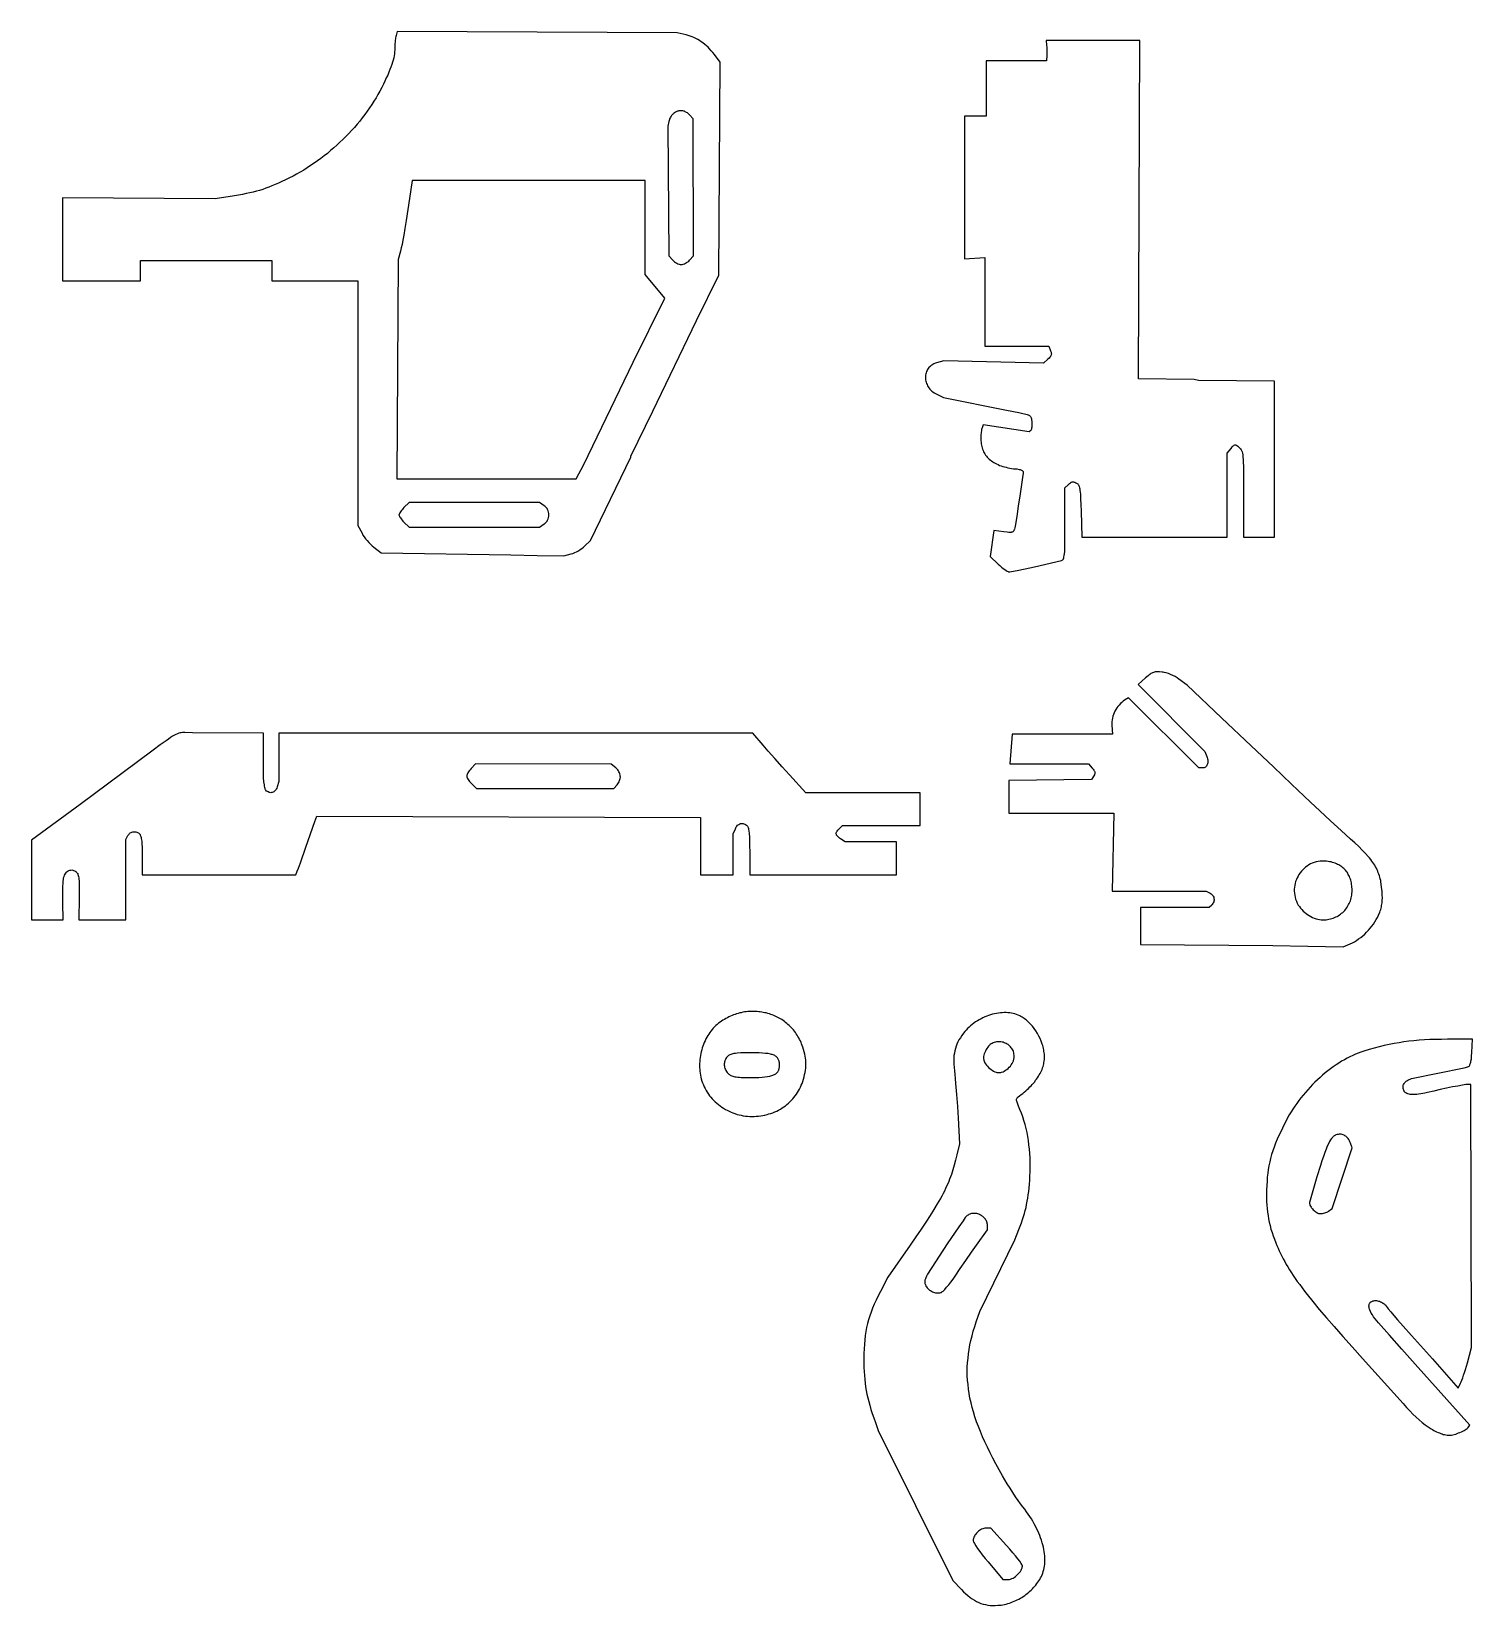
# Model space of a CAD drawing. Extents: x 0.6 to 47.7, y 5.3 to 47.
# Drawn here: x 36.36 to 46.74, y 32.26 to 43.59 of the extents above; entities that cross this region are included whole.
import ezdxf

# ---------------------------------------------------------------- set-up
doc = ezdxf.new("R2010")
doc.units = 0
doc.layers.add('LAYER_1', color=18, linetype='CONTINUOUS')

msp = doc.modelspace()

# ---------------------------------------------------------------- linework, layer by layer
at = {"layer": 'LAYER_1'}
for points in [[(40.006, 39.818), (40.196, 39.814), (40.251, 39.829), (40.263, 39.832), (40.276, 39.838), (40.289, 39.844), (40.302, 39.851), (40.315, 39.859), (40.327, 39.867), (40.338, 39.876), (40.347, 39.884), (40.388, 39.925), (40.68, 40.525), (40.68, 40.533), (40.837, 40.857), (41.153, 41.509), (41.312, 41.836), (41.322, 43.37), (41.281, 43.424), (41.27, 43.438), (41.259, 43.451), (41.247, 43.464), (41.236, 43.476), (41.224, 43.487), (41.212, 43.497), (41.199, 43.507), (41.187, 43.516), (41.174, 43.525), (41.161, 43.533), (41.148, 43.54), (41.134, 43.546), (41.121, 43.552), (41.107, 43.557), (41.093, 43.561), (41.079, 43.565), (41.012, 43.581), (38.997, 43.59), (38.989, 43.56), (38.987, 43.553), (38.986, 43.544), (38.983, 43.521), (38.981, 43.496), (38.981, 43.471), (38.98, 43.457), (38.979, 43.443), (38.977, 43.429), (38.975, 43.415), (38.972, 43.4), (38.968, 43.384), (38.964, 43.368), (38.958, 43.351), (38.952, 43.334), (38.945, 43.315), (38.937, 43.296), (38.929, 43.276), (38.919, 43.255), (38.909, 43.233), (38.898, 43.21), (38.886, 43.186), (38.873, 43.161), (38.859, 43.136), (38.845, 43.111), (38.83, 43.087), (38.814, 43.063), (38.798, 43.039), (38.781, 43.015), (38.764, 42.991), (38.746, 42.968), (38.728, 42.945), (38.709, 42.922), (38.689, 42.899), (38.669, 42.877), (38.649, 42.855), (38.628, 42.834), (38.607, 42.813), (38.585, 42.792), (38.563, 42.771), (38.541, 42.751), (38.518, 42.732), (38.495, 42.712), (38.471, 42.694), (38.447, 42.676), (38.423, 42.658), (38.399, 42.641), (38.374, 42.624), (38.349, 42.608), (38.324, 42.592), (38.299, 42.577), (38.273, 42.563), (38.248, 42.549), (38.222, 42.536), (38.194, 42.522), (38.167, 42.509), (38.142, 42.498), (38.118, 42.487), (38.095, 42.478), (38.073, 42.469), (38.051, 42.461), (38.029, 42.453), (38.007, 42.446), (37.984, 42.44), (37.961, 42.434), (37.937, 42.428), (37.911, 42.423), (37.884, 42.417), (37.856, 42.412), (37.825, 42.407), (37.688, 42.384), (36.587, 42.392), (36.587, 41.794), (37.149, 41.794), (37.149, 41.942), (38.094, 41.942), (38.094, 41.794), (38.715, 41.794), (38.715, 40.034), (38.744, 39.977), (38.751, 39.964), (38.76, 39.951), (38.77, 39.937), (38.781, 39.924), (38.793, 39.911), (38.804, 39.898), (38.816, 39.887), (38.828, 39.878), (38.882, 39.836), (39.815, 39.821)], [(43.401, 39.7), (43.408, 39.7), (43.421, 39.702), (43.462, 39.71), (43.519, 39.722), (43.586, 39.736), (43.78, 39.782), (43.784, 39.783), (43.787, 39.786), (43.791, 39.789), (43.794, 39.794), (43.796, 39.8), (43.798, 39.807), (43.8, 39.817), (43.801, 39.83), (43.803, 39.845), (43.803, 39.863), (43.805, 39.908), (43.805, 39.969), (43.805, 40.046), (43.805, 40.303), (43.829, 40.326), (43.838, 40.335), (43.846, 40.341), (43.85, 40.344), (43.853, 40.345), (43.857, 40.347), (43.86, 40.347), (43.864, 40.348), (43.867, 40.347), (43.871, 40.346), (43.875, 40.345), (43.884, 40.341), (43.894, 40.335), (43.897, 40.332), (43.9, 40.329), (43.903, 40.325), (43.905, 40.319), (43.907, 40.313), (43.909, 40.305), (43.911, 40.296), (43.913, 40.285), (43.914, 40.273), (43.916, 40.259), (43.918, 40.226), (43.92, 40.185), (43.921, 40.135), (43.926, 39.95), (44.973, 39.95), (44.973, 40.553), (45.001, 40.587), (45.01, 40.599), (45.017, 40.607), (45.021, 40.61), (45.024, 40.612), (45.027, 40.613), (45.029, 40.614), (45.032, 40.614), (45.035, 40.613), (45.038, 40.612), (45.042, 40.61), (45.05, 40.603), (45.06, 40.594), (45.065, 40.589), (45.07, 40.584), (45.074, 40.578), (45.077, 40.572), (45.08, 40.564), (45.083, 40.554), (45.085, 40.541), (45.086, 40.526), (45.088, 40.508), (45.089, 40.487), (45.09, 40.461), (45.09, 40.431), (45.091, 40.356), (45.091, 40.258), (45.091, 39.95), (45.313, 39.95), (45.313, 41.073), (44.766, 41.077), (44.736, 41.084), (44.335, 41.088), (44.345, 43.526), (43.67, 43.526), (43.673, 43.492), (43.674, 43.476), (43.675, 43.457), (43.675, 43.437), (43.674, 43.419), (43.673, 43.378), (43.237, 43.378), (43.238, 42.979), (43.082, 42.979), (43.081, 41.952), (43.229, 41.962), (43.229, 41.324), (43.688, 41.324), (43.701, 41.291), (43.705, 41.282), (43.706, 41.277), (43.706, 41.273), (43.707, 41.27), (43.707, 41.266), (43.706, 41.262), (43.705, 41.259), (43.704, 41.255), (43.702, 41.252), (43.7, 41.249), (43.697, 41.245), (43.691, 41.238), (43.682, 41.23), (43.65, 41.202), (42.932, 41.218), (42.881, 41.204), (42.872, 41.201), (42.862, 41.197), (42.854, 41.193), (42.846, 41.188), (42.839, 41.182), (42.832, 41.176), (42.826, 41.17), (42.821, 41.163), (42.816, 41.156), (42.812, 41.149), (42.808, 41.141), (42.805, 41.133), (42.803, 41.125), (42.802, 41.116), (42.801, 41.108), (42.8, 41.099), (42.801, 41.09), (42.802, 41.082), (42.803, 41.073), (42.806, 41.064), (42.808, 41.056), (42.812, 41.047), (42.816, 41.039), (42.821, 41.031), (42.826, 41.023), (42.832, 41.015), (42.839, 41.008), (42.846, 41.001), (42.854, 40.995), (42.863, 40.989), (42.872, 40.983), (42.882, 40.978), (42.93, 40.955), (43.384, 40.863), (43.473, 40.846), (43.502, 40.84), (43.513, 40.838), (43.523, 40.835), (43.532, 40.833), (43.539, 40.83), (43.545, 40.828), (43.55, 40.825), (43.554, 40.821), (43.558, 40.817), (43.56, 40.813), (43.562, 40.808), (43.563, 40.802), (43.565, 40.795), (43.566, 40.779), (43.567, 40.769), (43.567, 40.759), (43.567, 40.75), (43.566, 40.741), (43.565, 40.733), (43.563, 40.727), (43.561, 40.722), (43.56, 40.72), (43.559, 40.718), (43.547, 40.707), (43.215, 40.757), (43.208, 40.736), (43.206, 40.731), (43.205, 40.724), (43.203, 40.714), (43.202, 40.704), (43.2, 40.68), (43.2, 40.667), (43.2, 40.654), (43.2, 40.643), (43.201, 40.633), (43.202, 40.622), (43.204, 40.612), (43.206, 40.602), (43.208, 40.592), (43.212, 40.583), (43.215, 40.573), (43.219, 40.564), (43.224, 40.556), (43.229, 40.548), (43.234, 40.54), (43.24, 40.532), (43.246, 40.524), (43.253, 40.517), (43.26, 40.51), (43.268, 40.504), (43.276, 40.498), (43.285, 40.492), (43.294, 40.486), (43.303, 40.481), (43.313, 40.476), (43.323, 40.471), (43.334, 40.466), (43.345, 40.462), (43.357, 40.458), (43.369, 40.455), (43.381, 40.452), (43.394, 40.449), (43.408, 40.446), (43.421, 40.444), (43.435, 40.442), (43.458, 40.44), (43.476, 40.437), (43.483, 40.435), (43.488, 40.433), (43.493, 40.432), (43.497, 40.429), (43.5, 40.427), (43.502, 40.424), (43.503, 40.421), (43.504, 40.417), (43.504, 40.412), (43.504, 40.407), (43.502, 40.395), (43.482, 40.26), (43.468, 40.173), (43.458, 40.098), (43.452, 40.058), (43.45, 40.041), (43.447, 40.027), (43.444, 40.016), (43.441, 40.006), (43.44, 40.002), (43.438, 39.999), (43.436, 39.995), (43.434, 39.993), (43.431, 39.99), (43.429, 39.988), (43.426, 39.986), (43.423, 39.985), (43.42, 39.984), (43.417, 39.983), (43.409, 39.982), (43.4, 39.983), (43.389, 39.984), (43.364, 39.987), (43.294, 39.996), (43.266, 39.81), (43.325, 39.755), (43.337, 39.744), (43.349, 39.734), (43.361, 39.724), (43.372, 39.716), (43.382, 39.709), (43.39, 39.704), (43.396, 39.701), (43.399, 39.7)], [(41.042, 41.912), (41.049, 41.913), (41.057, 41.914), (41.065, 41.917), (41.073, 41.921), (41.081, 41.926), (41.089, 41.931), (41.096, 41.937), (41.102, 41.943), (41.13, 41.974), (41.128, 42.96), (41.101, 42.99), (41.097, 42.995), (41.092, 42.999), (41.087, 43.003), (41.081, 43.007), (41.076, 43.01), (41.071, 43.012), (41.065, 43.015), (41.06, 43.016), (41.054, 43.018), (41.049, 43.019), (41.043, 43.019), (41.038, 43.019), (41.032, 43.019), (41.026, 43.018), (41.021, 43.017), (41.016, 43.015), (41.01, 43.013), (41.005, 43.011), (41, 43.008), (40.995, 43.005), (40.99, 43.002), (40.986, 42.998), (40.981, 42.994), (40.977, 42.989), (40.973, 42.984), (40.969, 42.979), (40.966, 42.974), (40.962, 42.968), (40.959, 42.962), (40.957, 42.955), (40.955, 42.949), (40.953, 42.941), (40.945, 42.909), (40.953, 41.974), (40.981, 41.943), (40.988, 41.937), (40.995, 41.931), (41.002, 41.926), (41.011, 41.921), (41.019, 41.917), (41.027, 41.914), (41.035, 41.913)], [(39.64, 40.368), (40.287, 40.368), (40.34, 40.471), (40.697, 41.21), (40.924, 41.67), (40.783, 41.84), (40.783, 42.518), (39.105, 42.518), (39.086, 42.388), (39.062, 42.23), (39.053, 42.171), (39.046, 42.124), (39.039, 42.087), (39.033, 42.056), (39.027, 42.031), (39.021, 42.008), (39.005, 41.949), (38.994, 40.368)], [(39.553, 40.021), (40.023, 40.021), (40.056, 40.044), (40.063, 40.05), (40.07, 40.056), (40.076, 40.064), (40.08, 40.072), (40.084, 40.081), (40.087, 40.09), (40.088, 40.099), (40.089, 40.109), (40.088, 40.119), (40.087, 40.129), (40.084, 40.138), (40.08, 40.147), (40.076, 40.155), (40.07, 40.162), (40.063, 40.169), (40.056, 40.175), (40.023, 40.198), (39.083, 40.198), (39.046, 40.162), (39.039, 40.154), (39.032, 40.146), (39.026, 40.139), (39.021, 40.131), (39.016, 40.125), (39.013, 40.119), (39.011, 40.113), (39.01, 40.111), (39.01, 40.109), (39.011, 40.105), (39.013, 40.1), (39.016, 40.094), (39.021, 40.087), (39.026, 40.08), (39.032, 40.072), (39.039, 40.065), (39.046, 40.057), (39.083, 40.021)], [(45.554, 37.004), (45.808, 37), (45.859, 37.021), (45.874, 37.028), (45.889, 37.036), (45.904, 37.045), (45.919, 37.056), (45.934, 37.067), (45.949, 37.079), (45.963, 37.091), (45.977, 37.105), (45.99, 37.119), (46.003, 37.133), (46.015, 37.148), (46.026, 37.163), (46.036, 37.179), (46.046, 37.195), (46.054, 37.21), (46.062, 37.226), (46.071, 37.248), (46.074, 37.259), (46.078, 37.269), (46.081, 37.278), (46.083, 37.288), (46.085, 37.297), (46.087, 37.307), (46.088, 37.317), (46.089, 37.327), (46.089, 37.338), (46.09, 37.349), (46.089, 37.373), (46.088, 37.4), (46.085, 37.427), (46.082, 37.453), (46.08, 37.465), (46.078, 37.477), (46.075, 37.488), (46.072, 37.5), (46.069, 37.511), (46.065, 37.522), (46.061, 37.533), (46.057, 37.544), (46.052, 37.554), (46.047, 37.565), (46.041, 37.575), (46.035, 37.586), (46.028, 37.596), (46.021, 37.607), (46.014, 37.617), (46.006, 37.628), (45.997, 37.639), (45.988, 37.65), (45.968, 37.672), (45.945, 37.696), (45.92, 37.721), (45.892, 37.747), (45.861, 37.775), (45.793, 37.837), (45.716, 37.907), (45.64, 37.978), (45.574, 38.041), (45.437, 38.171), (45.307, 38.294), (45.145, 38.447), (44.933, 38.648), (44.685, 38.884), (44.626, 38.927), (44.612, 38.936), (44.598, 38.945), (44.582, 38.953), (44.566, 38.96), (44.55, 38.966), (44.534, 38.971), (44.519, 38.975), (44.512, 38.976), (44.504, 38.977), (44.485, 38.979), (44.477, 38.979), (44.469, 38.979), (44.462, 38.979), (44.455, 38.978), (44.449, 38.977), (44.443, 38.975), (44.436, 38.972), (44.43, 38.969), (44.424, 38.966), (44.417, 38.961), (44.41, 38.956), (44.403, 38.95), (44.386, 38.936), (44.331, 38.888), (44.813, 38.405), (44.826, 38.37), (44.829, 38.362), (44.831, 38.353), (44.833, 38.346), (44.833, 38.338), (44.833, 38.331), (44.833, 38.324), (44.832, 38.317), (44.83, 38.311), (44.827, 38.306), (44.824, 38.301), (44.821, 38.297), (44.817, 38.293), (44.812, 38.291), (44.807, 38.288), (44.801, 38.287), (44.795, 38.287), (44.769, 38.287), (44.263, 38.792), (44.234, 38.774), (44.224, 38.767), (44.214, 38.759), (44.204, 38.75), (44.195, 38.74), (44.186, 38.73), (44.179, 38.719), (44.172, 38.708), (44.165, 38.696), (44.159, 38.684), (44.154, 38.671), (44.15, 38.659), (44.147, 38.646), (44.145, 38.633), (44.143, 38.62), (44.143, 38.607), (44.143, 38.594), (44.148, 38.53), (43.424, 38.53), (43.409, 38.316), (43.974, 38.316), (44.001, 38.286), (44.008, 38.278), (44.014, 38.27), (44.016, 38.267), (44.017, 38.263), (44.019, 38.26), (44.02, 38.257), (44.02, 38.253), (44.02, 38.25), (44.02, 38.247), (44.019, 38.244), (44.018, 38.241), (44.017, 38.237), (44.013, 38.23), (43.997, 38.205), (43.402, 38.197), (43.402, 37.962), (44.157, 37.962), (44.144, 37.4), (44.822, 37.4), (44.851, 37.385), (44.857, 37.381), (44.862, 37.377), (44.866, 37.373), (44.87, 37.368), (44.873, 37.363), (44.876, 37.357), (44.877, 37.352), (44.878, 37.346), (44.879, 37.34), (44.879, 37.334), (44.878, 37.328), (44.876, 37.322), (44.873, 37.316), (44.87, 37.31), (44.866, 37.305), (44.862, 37.3), (44.844, 37.282), (44.348, 37.282), (44.348, 37.016), (45.301, 37.009)], [(36.479, 37.193), (36.593, 37.193), (36.59, 37.315), (36.589, 37.34), (36.589, 37.366), (36.589, 37.391), (36.59, 37.415), (36.591, 37.437), (36.592, 37.456), (36.593, 37.472), (36.594, 37.485), (36.596, 37.495), (36.599, 37.505), (36.603, 37.514), (36.607, 37.522), (36.611, 37.529), (36.616, 37.536), (36.622, 37.541), (36.628, 37.546), (36.634, 37.549), (36.64, 37.551), (36.647, 37.552), (36.654, 37.553), (36.661, 37.552), (36.668, 37.549), (36.676, 37.546), (36.683, 37.541), (36.687, 37.538), (36.691, 37.534), (36.694, 37.53), (36.697, 37.526), (36.699, 37.52), (36.701, 37.513), (36.703, 37.506), (36.705, 37.497), (36.706, 37.486), (36.707, 37.474), (36.708, 37.444), (36.708, 37.406), (36.708, 37.357), (36.706, 37.193), (37.044, 37.193), (37.044, 37.771), (37.059, 37.8), (37.063, 37.805), (37.067, 37.81), (37.071, 37.815), (37.076, 37.819), (37.081, 37.822), (37.087, 37.824), (37.093, 37.826), (37.098, 37.827), (37.104, 37.828), (37.11, 37.827), (37.116, 37.826), (37.122, 37.825), (37.128, 37.822), (37.134, 37.819), (37.139, 37.815), (37.144, 37.81), (37.147, 37.808), (37.148, 37.804), (37.15, 37.799), (37.152, 37.794), (37.154, 37.787), (37.155, 37.779), (37.158, 37.761), (37.16, 37.74), (37.161, 37.715), (37.162, 37.687), (37.162, 37.655), (37.162, 37.518), (38.267, 37.518), (38.278, 37.544), (38.286, 37.565), (38.3, 37.605), (38.339, 37.717), (38.404, 37.902), (38.419, 37.939), (41.181, 37.931), (41.181, 37.518), (41.417, 37.518), (41.417, 37.812), (41.432, 37.849), (41.435, 37.857), (41.439, 37.863), (41.443, 37.869), (41.448, 37.874), (41.453, 37.878), (41.458, 37.881), (41.464, 37.884), (41.469, 37.886), (41.475, 37.887), (41.482, 37.887), (41.488, 37.886), (41.494, 37.885), (41.5, 37.882), (41.506, 37.879), (41.512, 37.875), (41.518, 37.87), (41.52, 37.867), (41.522, 37.863), (41.524, 37.858), (41.526, 37.851), (41.527, 37.844), (41.529, 37.835), (41.531, 37.814), (41.533, 37.789), (41.534, 37.759), (41.535, 37.724), (41.536, 37.685), (41.536, 37.518), (42.592, 37.518), (42.592, 37.754), (42.222, 37.754), (42.189, 37.777), (42.182, 37.782), (42.176, 37.787), (42.171, 37.791), (42.167, 37.796), (42.163, 37.8), (42.161, 37.804), (42.159, 37.808), (42.158, 37.812), (42.158, 37.816), (42.158, 37.82), (42.16, 37.824), (42.162, 37.829), (42.165, 37.833), (42.169, 37.838), (42.174, 37.844), (42.179, 37.849), (42.203, 37.873), (42.762, 37.873), (42.762, 38.109), (41.939, 38.109), (41.821, 38.238), (41.77, 38.295), (41.717, 38.354), (41.669, 38.409), (41.632, 38.452), (41.559, 38.537), (38.145, 38.537), (38.146, 38.19), (38.133, 38.15), (38.13, 38.142), (38.127, 38.135), (38.123, 38.129), (38.119, 38.124), (38.114, 38.119), (38.109, 38.115), (38.104, 38.113), (38.098, 38.111), (38.093, 38.11), (38.087, 38.109), (38.081, 38.11), (38.075, 38.111), (38.069, 38.114), (38.063, 38.117), (38.057, 38.121), (38.052, 38.127), (38.049, 38.13), (38.047, 38.134), (38.046, 38.139), (38.044, 38.146), (38.042, 38.155), (38.041, 38.165), (38.038, 38.188), (38.036, 38.218), (38.035, 38.253), (38.034, 38.294), (38.034, 38.341), (38.034, 38.537), (37.524, 38.54), (37.469, 38.542), (37.46, 38.542), (37.451, 38.542), (37.442, 38.541), (37.434, 38.539), (37.425, 38.537), (37.415, 38.533), (37.404, 38.528), (37.393, 38.522), (37.38, 38.515), (37.366, 38.506), (37.35, 38.495), (37.333, 38.483), (37.291, 38.453), (37.24, 38.415), (37.014, 38.246), (36.715, 38.025), (36.364, 37.766), (36.364, 37.193)], [(40.063, 38.138), (40.556, 38.138), (40.58, 38.166), (40.586, 38.173), (40.591, 38.18), (40.596, 38.188), (40.599, 38.196), (40.601, 38.204), (40.603, 38.212), (40.604, 38.22), (40.603, 38.228), (40.602, 38.236), (40.601, 38.244), (40.598, 38.252), (40.594, 38.26), (40.59, 38.267), (40.585, 38.274), (40.578, 38.281), (40.572, 38.287), (40.538, 38.315), (39.561, 38.316), (39.529, 38.282), (39.522, 38.274), (39.515, 38.266), (39.51, 38.259), (39.506, 38.253), (39.503, 38.246), (39.5, 38.24), (39.499, 38.234), (39.499, 38.228), (39.499, 38.223), (39.501, 38.217), (39.504, 38.21), (39.508, 38.204), (39.512, 38.197), (39.518, 38.19), (39.525, 38.183), (39.533, 38.175), (39.569, 38.138)], [(45.663, 37.193), (45.674, 37.194), (45.685, 37.194), (45.695, 37.196), (45.706, 37.198), (45.716, 37.2), (45.726, 37.203), (45.736, 37.206), (45.746, 37.21), (45.755, 37.214), (45.764, 37.218), (45.773, 37.223), (45.781, 37.229), (45.789, 37.234), (45.797, 37.241), (45.805, 37.247), (45.812, 37.254), (45.819, 37.261), (45.825, 37.269), (45.831, 37.277), (45.837, 37.285), (45.842, 37.294), (45.847, 37.303), (45.852, 37.312), (45.856, 37.321), (45.86, 37.331), (45.863, 37.341), (45.866, 37.351), (45.868, 37.362), (45.87, 37.372), (45.871, 37.383), (45.872, 37.394), (45.872, 37.406), (45.872, 37.417), (45.871, 37.428), (45.87, 37.438), (45.869, 37.449), (45.867, 37.459), (45.865, 37.469), (45.863, 37.478), (45.86, 37.487), (45.857, 37.496), (45.853, 37.505), (45.849, 37.513), (45.845, 37.521), (45.841, 37.529), (45.836, 37.536), (45.83, 37.544), (45.825, 37.55), (45.819, 37.557), (45.812, 37.563), (45.806, 37.569), (45.799, 37.574), (45.791, 37.58), (45.784, 37.585), (45.776, 37.589), (45.767, 37.593), (45.759, 37.597), (45.75, 37.601), (45.74, 37.604), (45.731, 37.607), (45.721, 37.61), (45.71, 37.612), (45.7, 37.614), (45.689, 37.616), (45.673, 37.617), (45.657, 37.617), (45.642, 37.616), (45.628, 37.614), (45.613, 37.611), (45.6, 37.607), (45.586, 37.602), (45.573, 37.596), (45.561, 37.589), (45.549, 37.581), (45.537, 37.573), (45.527, 37.563), (45.517, 37.554), (45.507, 37.543), (45.498, 37.532), (45.49, 37.52), (45.483, 37.508), (45.477, 37.496), (45.471, 37.483), (45.466, 37.47), (45.462, 37.456), (45.459, 37.442), (45.457, 37.428), (45.456, 37.414), (45.456, 37.4), (45.457, 37.385), (45.459, 37.371), (45.462, 37.356), (45.466, 37.342), (45.471, 37.328), (45.478, 37.314), (45.485, 37.3), (45.493, 37.289), (45.501, 37.278), (45.51, 37.267), (45.52, 37.257), (45.53, 37.248), (45.541, 37.239), (45.552, 37.231), (45.564, 37.224), (45.576, 37.217), (45.588, 37.211), (45.6, 37.206), (45.613, 37.201), (45.625, 37.198), (45.638, 37.195), (45.65, 37.194)], [(41.552, 35.778), (41.568, 35.778), (41.583, 35.779), (41.599, 35.78), (41.615, 35.782), (41.63, 35.785), (41.645, 35.788), (41.66, 35.791), (41.674, 35.796), (41.688, 35.8), (41.702, 35.805), (41.716, 35.811), (41.73, 35.817), (41.743, 35.824), (41.756, 35.831), (41.768, 35.839), (41.78, 35.847), (41.792, 35.855), (41.803, 35.864), (41.814, 35.873), (41.825, 35.883), (41.835, 35.893), (41.845, 35.904), (41.854, 35.915), (41.863, 35.926), (41.872, 35.938), (41.88, 35.95), (41.887, 35.962), (41.894, 35.975), (41.901, 35.988), (41.907, 36.002), (41.912, 36.016), (41.917, 36.03), (41.922, 36.047), (41.927, 36.064), (41.931, 36.08), (41.934, 36.095), (41.937, 36.111), (41.939, 36.125), (41.94, 36.14), (41.94, 36.154), (41.94, 36.168), (41.939, 36.183), (41.937, 36.197), (41.935, 36.212), (41.932, 36.227), (41.928, 36.243), (41.923, 36.26), (41.918, 36.277), (41.914, 36.289), (41.909, 36.3), (41.905, 36.311), (41.9, 36.322), (41.895, 36.333), (41.889, 36.343), (41.883, 36.354), (41.877, 36.364), (41.871, 36.373), (41.864, 36.383), (41.857, 36.392), (41.85, 36.401), (41.843, 36.409), (41.835, 36.418), (41.827, 36.426), (41.819, 36.433), (41.811, 36.441), (41.803, 36.448), (41.794, 36.455), (41.785, 36.462), (41.776, 36.468), (41.767, 36.475), (41.757, 36.48), (41.748, 36.486), (41.738, 36.491), (41.728, 36.496), (41.718, 36.501), (41.708, 36.505), (41.698, 36.509), (41.687, 36.513), (41.677, 36.517), (41.666, 36.52), (41.655, 36.523), (41.644, 36.525), (41.633, 36.527), (41.622, 36.529), (41.611, 36.531), (41.6, 36.532), (41.589, 36.533), (41.578, 36.534), (41.566, 36.534), (41.555, 36.534), (41.544, 36.534), (41.532, 36.534), (41.521, 36.533), (41.509, 36.531), (41.498, 36.53), (41.487, 36.528), (41.475, 36.525), (41.464, 36.523), (41.453, 36.52), (41.441, 36.516), (41.43, 36.513), (41.419, 36.509), (41.408, 36.504), (41.397, 36.5), (41.386, 36.495), (41.375, 36.489), (41.364, 36.483), (41.353, 36.477), (41.342, 36.471), (41.332, 36.464), (41.322, 36.457), (41.311, 36.449), (41.301, 36.441), (41.292, 36.432), (41.282, 36.423), (41.273, 36.414), (41.265, 36.404), (41.256, 36.393), (41.248, 36.383), (41.241, 36.371), (41.233, 36.36), (41.227, 36.348), (41.22, 36.336), (41.214, 36.323), (41.208, 36.31), (41.203, 36.297), (41.198, 36.284), (41.194, 36.271), (41.19, 36.257), (41.186, 36.243), (41.183, 36.23), (41.181, 36.216), (41.179, 36.202), (41.177, 36.187), (41.176, 36.173), (41.175, 36.159), (41.175, 36.145), (41.175, 36.131), (41.176, 36.117), (41.177, 36.103), (41.179, 36.089), (41.181, 36.075), (41.184, 36.061), (41.187, 36.048), (41.191, 36.033), (41.196, 36.019), (41.202, 36.005), (41.208, 35.991), (41.215, 35.978), (41.222, 35.965), (41.23, 35.952), (41.238, 35.939), (41.247, 35.927), (41.256, 35.916), (41.266, 35.904), (41.276, 35.893), (41.287, 35.883), (41.298, 35.873), (41.31, 35.863), (41.322, 35.854), (41.334, 35.845), (41.347, 35.837), (41.36, 35.829), (41.373, 35.822), (41.387, 35.815), (41.401, 35.809), (41.415, 35.803), (41.429, 35.798), (41.444, 35.793), (41.459, 35.789), (41.474, 35.786), (41.489, 35.783), (41.505, 35.781), (41.52, 35.779), (41.536, 35.778)], [(43.322, 32.258), (43.334, 32.259), (43.346, 32.26), (43.358, 32.262), (43.37, 32.265), (43.382, 32.267), (43.393, 32.271), (43.405, 32.274), (43.417, 32.278), (43.428, 32.282), (43.44, 32.287), (43.451, 32.292), (43.462, 32.297), (43.473, 32.303), (43.484, 32.309), (43.494, 32.315), (43.504, 32.322), (43.515, 32.329), (43.524, 32.336), (43.534, 32.344), (43.544, 32.352), (43.553, 32.36), (43.562, 32.368), (43.571, 32.377), (43.579, 32.386), (43.587, 32.395), (43.595, 32.404), (43.602, 32.414), (43.609, 32.424), (43.616, 32.434), (43.623, 32.444), (43.629, 32.455), (43.635, 32.465), (43.64, 32.477), (43.645, 32.489), (43.649, 32.502), (43.653, 32.515), (43.656, 32.528), (43.658, 32.541), (43.66, 32.555), (43.661, 32.57), (43.661, 32.584), (43.661, 32.599), (43.66, 32.614), (43.658, 32.629), (43.656, 32.645), (43.653, 32.661), (43.65, 32.677), (43.646, 32.693), (43.641, 32.709), (43.636, 32.726), (43.63, 32.743), (43.624, 32.76), (43.617, 32.777), (43.609, 32.794), (43.601, 32.811), (43.592, 32.828), (43.583, 32.845), (43.573, 32.863), (43.563, 32.88), (43.552, 32.897), (43.54, 32.915), (43.528, 32.932), (43.515, 32.95), (43.502, 32.967), (43.486, 32.988), (43.468, 33.013), (43.449, 33.04), (43.429, 33.07), (43.41, 33.101), (43.39, 33.132), (43.372, 33.162), (43.355, 33.191), (43.331, 33.234), (43.308, 33.276), (43.286, 33.317), (43.266, 33.357), (43.247, 33.396), (43.229, 33.435), (43.212, 33.472), (43.197, 33.509), (43.182, 33.545), (43.169, 33.58), (43.157, 33.615), (43.147, 33.65), (43.137, 33.683), (43.129, 33.717), (43.121, 33.75), (43.115, 33.782), (43.11, 33.815), (43.107, 33.847), (43.104, 33.878), (43.102, 33.91), (43.102, 33.942), (43.102, 33.973), (43.104, 34.005), (43.107, 34.037), (43.111, 34.069), (43.115, 34.101), (43.121, 34.133), (43.128, 34.165), (43.136, 34.198), (43.145, 34.231), (43.155, 34.265), (43.166, 34.299), (43.191, 34.373), (43.443, 34.89), (43.472, 34.964), (43.482, 34.988), (43.491, 35.012), (43.499, 35.035), (43.506, 35.057), (43.513, 35.079), (43.519, 35.101), (43.525, 35.123), (43.529, 35.145), (43.534, 35.167), (43.538, 35.19), (43.541, 35.213), (43.544, 35.238), (43.547, 35.263), (43.549, 35.29), (43.551, 35.319), (43.553, 35.349), (43.554, 35.382), (43.555, 35.415), (43.555, 35.448), (43.554, 35.48), (43.552, 35.512), (43.55, 35.543), (43.546, 35.574), (43.542, 35.604), (43.537, 35.634), (43.532, 35.663), (43.525, 35.692), (43.518, 35.72), (43.51, 35.748), (43.501, 35.775), (43.492, 35.802), (43.481, 35.828), (43.471, 35.853), (43.463, 35.873), (43.461, 35.881), (43.459, 35.887), (43.457, 35.893), (43.457, 35.898), (43.457, 35.903), (43.458, 35.906), (43.46, 35.91), (43.462, 35.913), (43.465, 35.916), (43.468, 35.919), (43.478, 35.926), (43.489, 35.935), (43.501, 35.944), (43.512, 35.953), (43.523, 35.962), (43.533, 35.971), (43.543, 35.98), (43.552, 35.99), (43.562, 35.999), (43.57, 36.009), (43.579, 36.018), (43.587, 36.028), (43.594, 36.038), (43.601, 36.047), (43.608, 36.057), (43.614, 36.067), (43.62, 36.077), (43.626, 36.087), (43.631, 36.097), (43.635, 36.107), (43.64, 36.117), (43.643, 36.127), (43.647, 36.137), (43.65, 36.147), (43.652, 36.157), (43.654, 36.167), (43.656, 36.177), (43.657, 36.187), (43.658, 36.197), (43.658, 36.207), (43.658, 36.217), (43.657, 36.227), (43.656, 36.237), (43.654, 36.247), (43.652, 36.258), (43.65, 36.268), (43.648, 36.278), (43.645, 36.289), (43.642, 36.299), (43.634, 36.319), (43.626, 36.338), (43.617, 36.357), (43.607, 36.376), (43.596, 36.394), (43.583, 36.411), (43.571, 36.427), (43.557, 36.443), (43.55, 36.45), (43.543, 36.457), (43.535, 36.464), (43.527, 36.47), (43.52, 36.476), (43.512, 36.482), (43.504, 36.488), (43.496, 36.493), (43.487, 36.498), (43.479, 36.503), (43.468, 36.508), (43.457, 36.512), (43.445, 36.516), (43.432, 36.52), (43.42, 36.522), (43.407, 36.524), (43.394, 36.525), (43.381, 36.526), (43.367, 36.526), (43.353, 36.525), (43.34, 36.524), (43.326, 36.522), (43.312, 36.52), (43.297, 36.517), (43.283, 36.514), (43.269, 36.51), (43.255, 36.505), (43.242, 36.5), (43.228, 36.494), (43.214, 36.488), (43.201, 36.481), (43.188, 36.474), (43.175, 36.467), (43.162, 36.458), (43.15, 36.45), (43.138, 36.441), (43.126, 36.431), (43.115, 36.421), (43.104, 36.411), (43.094, 36.4), (43.084, 36.389), (43.075, 36.378), (43.063, 36.361), (43.052, 36.345), (43.042, 36.33), (43.034, 36.315), (43.027, 36.299), (43.021, 36.284), (43.016, 36.268), (43.012, 36.251), (43.009, 36.234), (43.006, 36.216), (43.005, 36.197), (43.005, 36.177), (43.006, 36.155), (43.007, 36.131), (43.009, 36.106), (43.012, 36.079), (43.015, 36.05), (43.018, 36.016), (43.025, 35.936), (43.031, 35.85), (43.033, 35.807), (43.036, 35.767), (43.045, 35.581), (43.027, 35.502), (43.018, 35.464), (43.008, 35.428), (42.998, 35.393), (42.993, 35.376), (42.987, 35.36), (42.981, 35.343), (42.974, 35.326), (42.968, 35.309), (42.961, 35.293), (42.953, 35.276), (42.945, 35.259), (42.937, 35.241), (42.928, 35.223), (42.918, 35.205), (42.908, 35.187), (42.886, 35.148), (42.861, 35.107), (42.834, 35.064), (42.803, 35.016), (42.769, 34.966), (42.731, 34.911), (42.69, 34.851), (42.529, 34.62), (42.476, 34.518), (42.46, 34.487), (42.445, 34.456), (42.432, 34.426), (42.419, 34.398), (42.409, 34.369), (42.399, 34.342), (42.39, 34.314), (42.383, 34.286), (42.377, 34.258), (42.371, 34.229), (42.367, 34.2), (42.364, 34.169), (42.361, 34.138), (42.359, 34.104), (42.358, 34.07), (42.358, 34.033), (42.358, 34.001), (42.358, 33.97), (42.359, 33.941), (42.361, 33.912), (42.363, 33.885), (42.366, 33.858), (42.37, 33.832), (42.374, 33.805), (42.379, 33.779), (42.385, 33.753), (42.392, 33.726), (42.4, 33.698), (42.408, 33.669), (42.418, 33.639), (42.428, 33.608), (42.44, 33.575), (42.461, 33.516), (42.997, 32.437), (43.059, 32.372), (43.075, 32.356), (43.091, 32.341), (43.106, 32.328), (43.122, 32.315), (43.137, 32.304), (43.153, 32.294), (43.168, 32.286), (43.184, 32.278), (43.2, 32.272), (43.216, 32.267), (43.233, 32.263), (43.25, 32.259), (43.267, 32.257), (43.285, 32.256), (43.303, 32.257)], [(43.329, 36.094), (43.334, 36.094), (43.339, 36.095), (43.344, 36.095), (43.349, 36.097), (43.359, 36.1), (43.368, 36.104), (43.378, 36.11), (43.387, 36.116), (43.396, 36.124), (43.404, 36.132), (43.412, 36.14), (43.418, 36.149), (43.425, 36.159), (43.43, 36.169), (43.434, 36.179), (43.437, 36.19), (43.438, 36.195), (43.439, 36.2), (43.44, 36.206), (43.44, 36.211), (43.439, 36.22), (43.438, 36.229), (43.436, 36.237), (43.434, 36.245), (43.431, 36.253), (43.427, 36.26), (43.423, 36.267), (43.418, 36.273), (43.413, 36.279), (43.408, 36.285), (43.402, 36.29), (43.395, 36.295), (43.389, 36.299), (43.382, 36.303), (43.374, 36.306), (43.367, 36.309), (43.359, 36.312), (43.352, 36.313), (43.344, 36.315), (43.336, 36.315), (43.328, 36.316), (43.32, 36.315), (43.312, 36.314), (43.304, 36.313), (43.296, 36.31), (43.289, 36.308), (43.281, 36.304), (43.274, 36.3), (43.267, 36.295), (43.261, 36.29), (43.255, 36.283), (43.249, 36.277), (43.243, 36.268), (43.237, 36.259), (43.232, 36.249), (43.227, 36.239), (43.223, 36.229), (43.22, 36.219), (43.219, 36.21), (43.218, 36.202), (43.218, 36.198), (43.219, 36.193), (43.22, 36.189), (43.221, 36.184), (43.224, 36.175), (43.229, 36.165), (43.234, 36.156), (43.24, 36.147), (43.248, 36.139), (43.255, 36.13), (43.264, 36.123), (43.273, 36.116), (43.282, 36.11), (43.291, 36.104), (43.301, 36.1), (43.31, 36.097), (43.315, 36.095), (43.32, 36.095), (43.324, 36.094)], [(46.574, 33.483), (46.581, 33.483), (46.589, 33.484), (46.598, 33.486), (46.607, 33.488), (46.618, 33.491), (46.628, 33.495), (46.639, 33.499), (46.649, 33.503), (46.66, 33.507), (46.669, 33.512), (46.679, 33.517), (46.687, 33.522), (46.694, 33.526), (46.701, 33.531), (46.705, 33.535), (46.709, 33.539), (46.719, 33.556), (46.326, 33.994), (46.23, 34.103), (46.141, 34.203), (46.063, 34.291), (46.05, 34.306), (46.038, 34.321), (46.027, 34.335), (46.018, 34.349), (46.01, 34.362), (46.004, 34.374), (45.999, 34.385), (45.995, 34.396), (45.994, 34.401), (45.994, 34.406), (45.993, 34.41), (45.993, 34.415), (45.994, 34.419), (45.994, 34.423), (45.995, 34.426), (45.997, 34.43), (45.999, 34.433), (46.001, 34.436), (46.003, 34.439), (46.006, 34.442), (46.01, 34.444), (46.014, 34.446), (46.018, 34.448), (46.022, 34.45), (46.028, 34.451), (46.035, 34.452), (46.042, 34.452), (46.049, 34.452), (46.056, 34.451), (46.063, 34.449), (46.07, 34.447), (46.077, 34.444), (46.084, 34.441), (46.091, 34.437), (46.097, 34.433), (46.103, 34.428), (46.109, 34.423), (46.114, 34.418), (46.118, 34.413), (46.122, 34.407), (46.126, 34.401), (46.132, 34.393), (46.15, 34.371), (46.173, 34.344), (46.2, 34.314), (46.24, 34.269), (46.301, 34.201), (46.451, 34.032), (46.635, 33.822), (46.653, 33.857), (46.658, 33.866), (46.663, 33.879), (46.669, 33.895), (46.675, 33.914), (46.682, 33.935), (46.688, 33.957), (46.695, 33.98), (46.702, 34.003), (46.732, 34.115), (46.728, 36.008), (46.704, 36.008), (46.698, 36.008), (46.69, 36.007), (46.666, 36.003), (46.633, 35.997), (46.595, 35.99), (46.552, 35.981), (46.506, 35.971), (46.46, 35.96), (46.414, 35.95), (46.397, 35.946), (46.381, 35.942), (46.366, 35.94), (46.351, 35.938), (46.338, 35.936), (46.325, 35.935), (46.313, 35.935), (46.302, 35.936), (46.291, 35.937), (46.282, 35.938), (46.274, 35.94), (46.266, 35.943), (46.26, 35.947), (46.255, 35.951), (46.25, 35.955), (46.248, 35.958), (46.247, 35.96), (46.244, 35.966), (46.242, 35.972), (46.24, 35.978), (46.239, 35.984), (46.239, 35.989), (46.239, 35.994), (46.24, 35.999), (46.241, 36.004), (46.243, 36.009), (46.246, 36.014), (46.249, 36.018), (46.252, 36.023), (46.257, 36.027), (46.262, 36.031), (46.267, 36.034), (46.273, 36.038), (46.3, 36.052), (46.68, 36.128), (46.705, 36.135), (46.708, 36.137), (46.711, 36.138), (46.714, 36.141), (46.717, 36.143), (46.719, 36.147), (46.721, 36.151), (46.723, 36.156), (46.725, 36.161), (46.727, 36.168), (46.728, 36.175), (46.731, 36.192), (46.733, 36.213), (46.734, 36.238), (46.739, 36.334), (46.559, 36.334), (46.515, 36.333), (46.473, 36.332), (46.432, 36.331), (46.393, 36.329), (46.355, 36.326), (46.317, 36.323), (46.281, 36.319), (46.245, 36.315), (46.21, 36.309), (46.175, 36.303), (46.139, 36.296), (46.104, 36.288), (46.068, 36.279), (46.032, 36.27), (45.994, 36.259), (45.956, 36.248), (45.936, 36.241), (45.917, 36.234), (45.897, 36.226), (45.877, 36.217), (45.857, 36.208), (45.837, 36.197), (45.817, 36.186), (45.797, 36.175), (45.777, 36.162), (45.757, 36.149), (45.737, 36.136), (45.718, 36.121), (45.698, 36.106), (45.679, 36.091), (45.66, 36.075), (45.642, 36.059), (45.623, 36.042), (45.605, 36.025), (45.587, 36.007), (45.57, 35.989), (45.553, 35.97), (45.536, 35.951), (45.52, 35.932), (45.504, 35.912), (45.489, 35.893), (45.474, 35.872), (45.46, 35.852), (45.446, 35.831), (45.433, 35.81), (45.42, 35.789), (45.408, 35.768), (45.397, 35.747), (45.379, 35.711), (45.363, 35.677), (45.348, 35.645), (45.334, 35.615), (45.322, 35.585), (45.311, 35.557), (45.301, 35.53), (45.293, 35.503), (45.286, 35.476), (45.279, 35.45), (45.274, 35.423), (45.269, 35.397), (45.265, 35.369), (45.262, 35.34), (45.26, 35.311), (45.258, 35.28), (45.257, 35.25), (45.256, 35.221), (45.256, 35.193), (45.257, 35.166), (45.258, 35.139), (45.26, 35.114), (45.263, 35.089), (45.267, 35.064), (45.271, 35.04), (45.276, 35.016), (45.282, 34.992), (45.288, 34.967), (45.296, 34.943), (45.304, 34.919), (45.313, 34.894), (45.323, 34.869), (45.331, 34.849), (45.34, 34.829), (45.348, 34.81), (45.357, 34.791), (45.367, 34.771), (45.377, 34.752), (45.387, 34.733), (45.398, 34.713), (45.41, 34.694), (45.422, 34.674), (45.435, 34.653), (45.449, 34.633), (45.463, 34.611), (45.478, 34.59), (45.495, 34.567), (45.512, 34.544), (45.53, 34.521), (45.549, 34.496), (45.59, 34.445), (45.636, 34.389), (45.687, 34.329), (45.743, 34.265), (45.805, 34.194), (45.873, 34.118), (45.948, 34.036), (46.241, 33.71), (46.264, 33.683), (46.288, 33.658), (46.31, 33.635), (46.333, 33.613), (46.355, 33.593), (46.377, 33.574), (46.399, 33.558), (46.42, 33.542), (46.441, 33.529), (46.451, 33.523), (46.461, 33.517), (46.471, 33.512), (46.481, 33.507), (46.491, 33.503), (46.501, 33.499), (46.51, 33.495), (46.52, 33.492), (46.529, 33.489), (46.538, 33.487), (46.547, 33.485), (46.556, 33.484), (46.565, 33.483)], [(41.547, 36.058), (41.575, 36.059), (41.601, 36.059), (41.624, 36.061), (41.645, 36.062), (41.664, 36.065), (41.68, 36.068), (41.688, 36.07), (41.695, 36.072), (41.701, 36.074), (41.707, 36.077), (41.713, 36.079), (41.718, 36.082), (41.723, 36.085), (41.727, 36.088), (41.731, 36.092), (41.734, 36.095), (41.737, 36.099), (41.74, 36.103), (41.742, 36.108), (41.744, 36.112), (41.746, 36.117), (41.747, 36.122), (41.748, 36.128), (41.749, 36.133), (41.75, 36.145), (41.749, 36.159), (41.749, 36.165), (41.748, 36.171), (41.747, 36.176), (41.745, 36.181), (41.743, 36.186), (41.741, 36.191), (41.739, 36.195), (41.736, 36.199), (41.733, 36.203), (41.729, 36.206), (41.725, 36.21), (41.721, 36.213), (41.716, 36.216), (41.711, 36.218), (41.705, 36.221), (41.698, 36.223), (41.692, 36.225), (41.684, 36.227), (41.668, 36.23), (41.649, 36.232), (41.628, 36.234), (41.604, 36.235), (41.577, 36.235), (41.548, 36.236), (41.505, 36.235), (41.471, 36.235), (41.444, 36.233), (41.432, 36.232), (41.422, 36.231), (41.414, 36.229), (41.406, 36.227), (41.399, 36.225), (41.393, 36.222), (41.388, 36.22), (41.383, 36.216), (41.379, 36.213), (41.375, 36.209), (41.369, 36.202), (41.364, 36.194), (41.36, 36.187), (41.357, 36.179), (41.355, 36.172), (41.353, 36.164), (41.352, 36.156), (41.352, 36.148), (41.353, 36.14), (41.354, 36.132), (41.357, 36.124), (41.36, 36.117), (41.364, 36.109), (41.368, 36.102), (41.374, 36.095), (41.38, 36.088), (41.385, 36.083), (41.39, 36.079), (41.395, 36.076), (41.4, 36.073), (41.406, 36.07), (41.413, 36.067), (41.421, 36.065), (41.429, 36.064), (41.439, 36.062), (41.449, 36.061), (41.461, 36.06), (41.475, 36.059), (41.507, 36.059)], [(45.644, 35.078), (45.651, 35.078), (45.659, 35.079), (45.667, 35.081), (45.675, 35.083), (45.683, 35.086), (45.69, 35.089), (45.697, 35.092), (45.703, 35.096), (45.728, 35.115), (45.873, 35.552), (45.861, 35.585), (45.857, 35.594), (45.853, 35.603), (45.849, 35.611), (45.844, 35.618), (45.839, 35.624), (45.833, 35.63), (45.827, 35.635), (45.821, 35.639), (45.815, 35.643), (45.808, 35.646), (45.801, 35.648), (45.794, 35.65), (45.787, 35.65), (45.78, 35.65), (45.772, 35.649), (45.764, 35.648), (45.756, 35.645), (45.752, 35.643), (45.748, 35.641), (45.744, 35.639), (45.74, 35.636), (45.736, 35.633), (45.733, 35.629), (45.729, 35.625), (45.725, 35.62), (45.718, 35.61), (45.71, 35.597), (45.702, 35.581), (45.694, 35.563), (45.685, 35.542), (45.676, 35.518), (45.666, 35.49), (45.655, 35.459), (45.644, 35.425), (45.618, 35.344), (45.565, 35.159), (45.565, 35.152), (45.567, 35.146), (45.569, 35.139), (45.573, 35.132), (45.577, 35.125), (45.581, 35.119), (45.587, 35.112), (45.592, 35.106), (45.599, 35.1), (45.605, 35.095), (45.612, 35.09), (45.618, 35.086), (45.625, 35.082), (45.631, 35.08), (45.638, 35.078)], [(42.912, 34.51), (42.915, 34.511), (42.919, 34.514), (42.923, 34.517), (42.928, 34.521), (42.94, 34.533), (42.953, 34.548), (42.968, 34.565), (42.983, 34.585), (42.999, 34.607), (43.015, 34.629), (43.051, 34.682), (43.092, 34.741), (43.133, 34.8), (43.169, 34.851), (43.248, 34.961), (43.247, 34.992), (43.247, 34.999), (43.246, 35.006), (43.244, 35.013), (43.242, 35.02), (43.239, 35.026), (43.236, 35.032), (43.232, 35.038), (43.228, 35.043), (43.224, 35.048), (43.219, 35.053), (43.214, 35.057), (43.208, 35.061), (43.203, 35.065), (43.197, 35.068), (43.19, 35.071), (43.184, 35.074), (43.178, 35.076), (43.171, 35.078), (43.165, 35.079), (43.158, 35.08), (43.151, 35.08), (43.145, 35.08), (43.138, 35.079), (43.132, 35.078), (43.125, 35.076), (43.119, 35.074), (43.113, 35.071), (43.107, 35.068), (43.102, 35.064), (43.097, 35.06), (43.092, 35.055), (43.087, 35.05), (43.071, 35.026), (43.041, 34.983), (42.956, 34.86), (42.816, 34.643), (42.808, 34.628), (42.803, 34.615), (42.801, 34.609), (42.799, 34.603), (42.797, 34.598), (42.797, 34.593), (42.796, 34.589), (42.796, 34.584), (42.796, 34.58), (42.797, 34.575), (42.798, 34.571), (42.8, 34.567), (42.804, 34.557), (42.808, 34.551), (42.813, 34.545), (42.818, 34.539), (42.824, 34.533), (42.83, 34.528), (42.836, 34.524), (42.843, 34.52), (42.851, 34.516), (42.858, 34.513), (42.866, 34.511), (42.873, 34.509), (42.881, 34.508), (42.889, 34.507), (42.897, 34.507), (42.904, 34.508)], [(43.398, 32.445), (43.402, 32.445), (43.406, 32.445), (43.414, 32.447), (43.422, 32.45), (43.431, 32.454), (43.439, 32.459), (43.448, 32.465), (43.456, 32.472), (43.463, 32.479), (43.471, 32.486), (43.478, 32.494), (43.484, 32.502), (43.489, 32.51), (43.493, 32.518), (43.496, 32.527), (43.498, 32.534), (43.499, 32.538), (43.499, 32.542), (43.498, 32.545), (43.496, 32.548), (43.494, 32.553), (43.49, 32.56), (43.479, 32.575), (43.465, 32.593), (43.448, 32.614), (43.429, 32.637), (43.408, 32.662), (43.385, 32.688), (43.271, 32.814), (43.237, 32.814), (43.229, 32.813), (43.221, 32.812), (43.213, 32.809), (43.205, 32.806), (43.197, 32.801), (43.189, 32.796), (43.182, 32.791), (43.175, 32.784), (43.168, 32.778), (43.163, 32.771), (43.157, 32.763), (43.153, 32.756), (43.149, 32.748), (43.146, 32.74), (43.145, 32.733), (43.144, 32.725), (43.145, 32.722), (43.146, 32.717), (43.149, 32.711), (43.153, 32.704), (43.163, 32.687), (43.176, 32.668), (43.192, 32.645), (43.21, 32.621), (43.23, 32.596), (43.251, 32.57), (43.358, 32.445)]]:
    msp.add_lwpolyline(points, close=True, dxfattribs=at)

doc.saveas('drawing.dxf')
